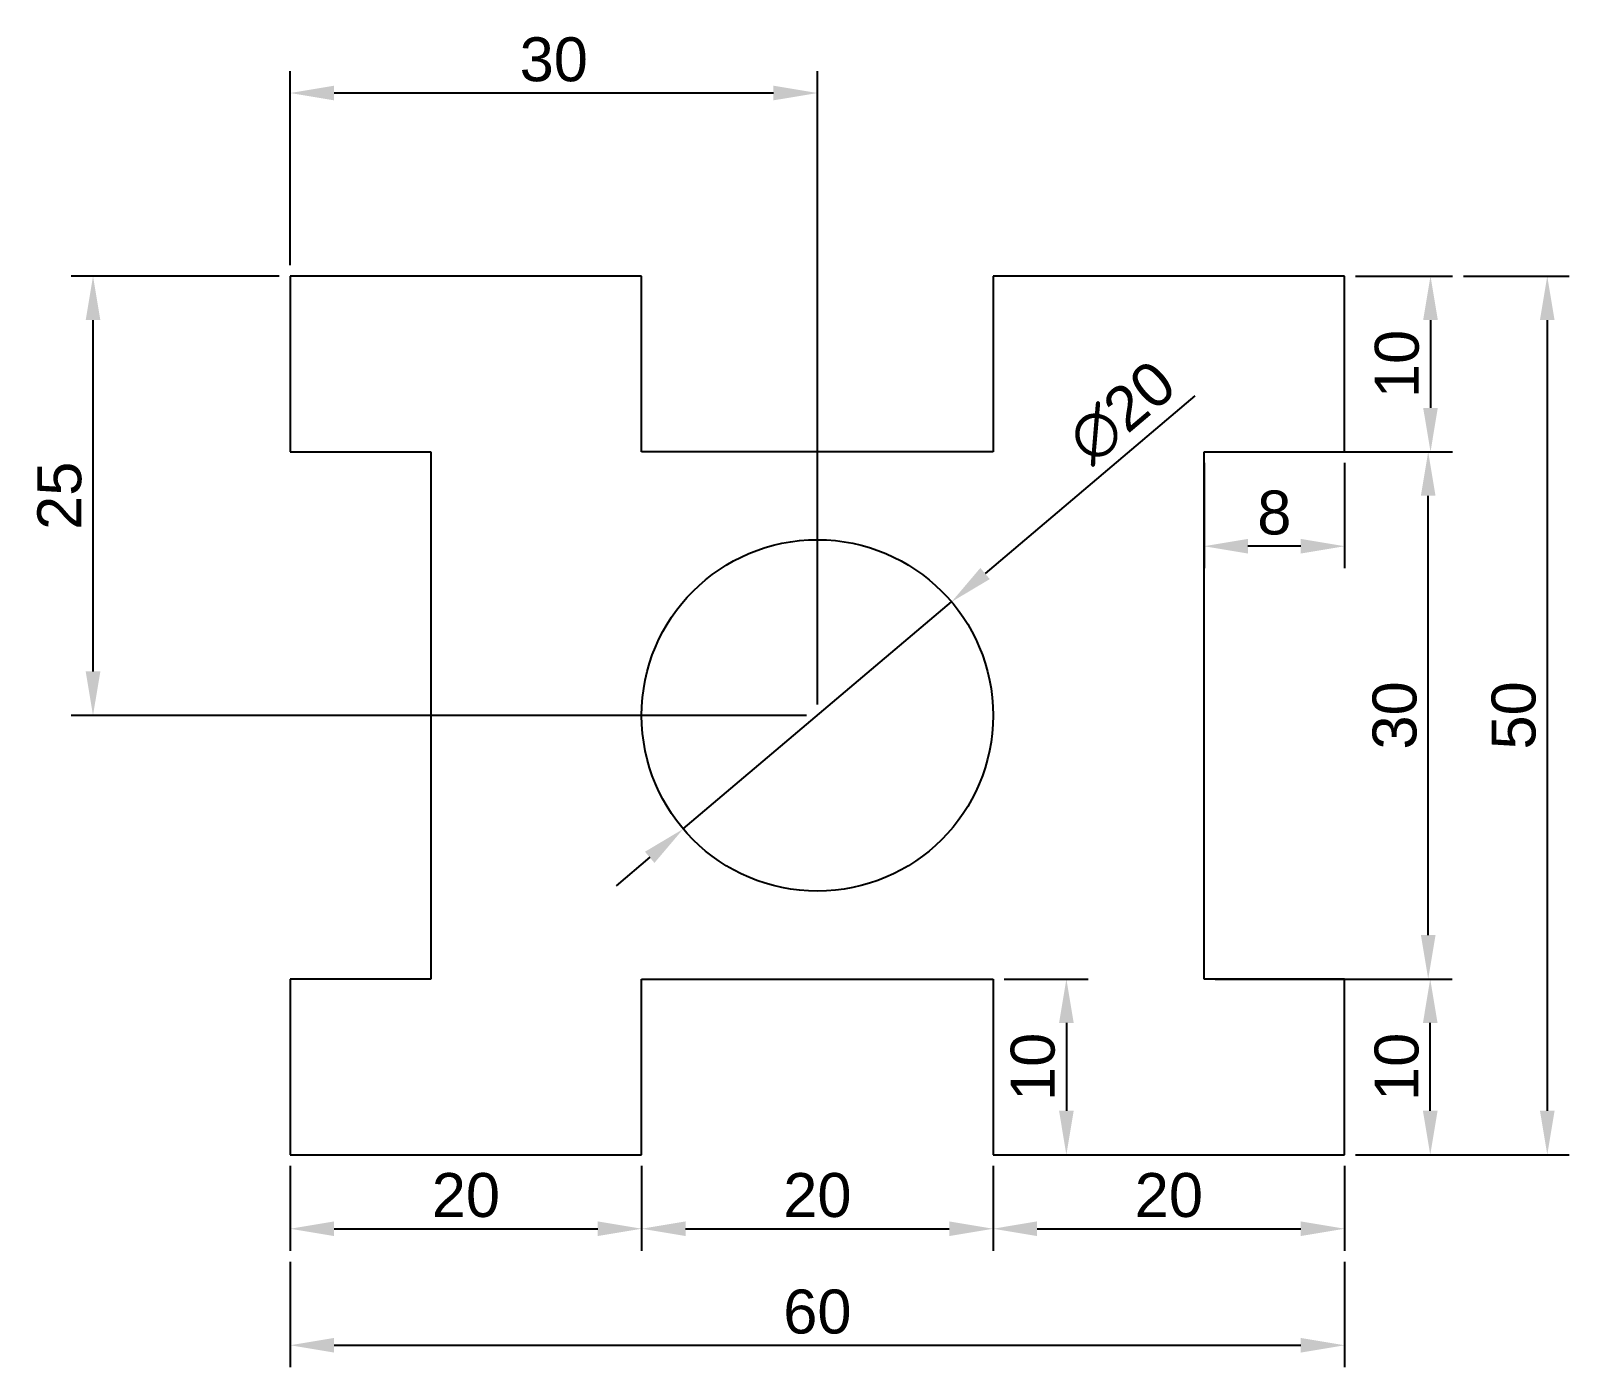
# Model space of a CAD drawing. Header units: millimetres. Extents: x 2469.9 to 2557.4, y 1494.6 to 1570.6.
import ezdxf

# ---------------------------------------------------------------- set-up
doc = ezdxf.new("R2010")
doc.units = ezdxf.units.MM
doc.styles.get("Standard").update_dxf_attribs({"font": 'arial.ttf'})
doc.dimstyles.new('ISO-25', dxfattribs={"dimtxt": 2.5, "dimasz": 2.5, "dimexe": 1.25, "dimexo": 0.625, "dimtad": 1, "dimtxsty": 'Standard', "dimcen": 2.5, "dimadec": 0, "dimazin": 0, "dimtfac": 1, "dimtmove": 0, "dimatfit": 3, "dimfxl": 1, "dimarcsym": 0})

# ---------------------------------------------------------------- blocks, each defined once
blk = doc.blocks.new('*D1')
at = {"color": 0, "lineweight": -2, "transparency": 16777216}
for p, q in [((2483.995, 1556.647), (2472.152, 1556.647)), ((2473.402, 1534.147), (2473.402, 1554.147)), ((2513.995, 1531.647), (2472.152, 1531.647))]:
    blk.add_line(p, q, dxfattribs=at)
at = {"color": 0, "transparency": 16777216}
for points in [[(2472.986, 1554.147), (2473.819, 1554.147), (2473.402, 1556.647)], [(2472.986, 1534.147), (2473.819, 1534.147), (2473.402, 1531.647)]]:
    blk.add_solid(points, dxfattribs=at)
at = {"layer": 'Defpoints', "color": 0, "transparency": 16777216}
for p in [(2473.402, 1556.647), (2484.62, 1556.647), (2514.62, 1531.647)]:
    blk.add_point(p, dxfattribs=at)
at = {"color": 0, "transparency": 16777216, "insert": (2471.501, 1544.147), "char_height": 2.5, "attachment_point": 5, "rotation": 90}
blk.add_mtext('25', dxfattribs=at)
blk = doc.blocks.new('*D2')
at = {"color": 0, "lineweight": -2, "transparency": 16777216}
for p, q in [((2484.62, 1557.272), (2484.62, 1568.315)), ((2514.62, 1532.272), (2514.62, 1568.315)), ((2512.12, 1567.065), (2487.12, 1567.065))]:
    blk.add_line(p, q, dxfattribs=at)
at = {"color": 0, "transparency": 16777216}
for points in [[(2487.12, 1567.482), (2487.12, 1566.649), (2484.62, 1567.065)], [(2512.12, 1567.482), (2512.12, 1566.649), (2514.62, 1567.065)]]:
    blk.add_solid(points, dxfattribs=at)
at = {"layer": 'Defpoints', "color": 0, "transparency": 16777216}
for p in [(2484.62, 1567.065), (2484.62, 1556.647), (2514.62, 1531.647)]:
    blk.add_point(p, dxfattribs=at)
at = {"color": 0, "transparency": 16777216, "insert": (2499.62, 1568.968), "char_height": 2.5, "attachment_point": 5}
blk.add_mtext('30', dxfattribs=at)
blk = doc.blocks.new('*D3')
at = {"color": 0, "lineweight": -2, "transparency": 16777216}
for p, q in [((2484.62, 1506.022), (2484.62, 1501.186)), ((2504.62, 1506.022), (2504.62, 1501.186)), ((2487.12, 1502.436), (2502.12, 1502.436))]:
    blk.add_line(p, q, dxfattribs=at)
at = {"color": 0, "transparency": 16777216}
for points in [[(2487.12, 1502.853), (2487.12, 1502.019), (2484.62, 1502.436)], [(2502.12, 1502.853), (2502.12, 1502.019), (2504.62, 1502.436)]]:
    blk.add_solid(points, dxfattribs=at)
at = {"layer": 'Defpoints', "color": 0, "transparency": 16777216}
for p in [(2484.62, 1506.647), (2504.62, 1506.647), (2504.62, 1502.436)]:
    blk.add_point(p, dxfattribs=at)
at = {"color": 0, "transparency": 16777216, "insert": (2494.62, 1504.338), "char_height": 2.5, "attachment_point": 5}
blk.add_mtext('20', dxfattribs=at)
blk = doc.blocks.new('*D4')
at = {"color": 0, "lineweight": -2, "transparency": 16777216}
for p, q in [((2504.62, 1506.022), (2504.62, 1501.186)), ((2524.62, 1506.022), (2524.62, 1501.186)), ((2507.12, 1502.436), (2522.12, 1502.436))]:
    blk.add_line(p, q, dxfattribs=at)
at = {"color": 0, "transparency": 16777216}
for points in [[(2507.12, 1502.853), (2507.12, 1502.019), (2504.62, 1502.436)], [(2522.12, 1502.853), (2522.12, 1502.019), (2524.62, 1502.436)]]:
    blk.add_solid(points, dxfattribs=at)
at = {"layer": 'Defpoints', "color": 0, "transparency": 16777216}
for p in [(2504.62, 1506.647), (2524.62, 1506.647), (2524.62, 1502.436)]:
    blk.add_point(p, dxfattribs=at)
at = {"color": 0, "transparency": 16777216, "insert": (2514.62, 1504.338), "char_height": 2.5, "attachment_point": 5}
blk.add_mtext('20', dxfattribs=at)
blk = doc.blocks.new('*D5')
at = {"color": 0, "lineweight": -2, "transparency": 16777216}
for p, q in [((2524.62, 1506.022), (2524.62, 1501.186)), ((2544.62, 1506.022), (2544.62, 1501.186)), ((2527.12, 1502.436), (2542.12, 1502.436))]:
    blk.add_line(p, q, dxfattribs=at)
at = {"color": 0, "transparency": 16777216}
for points in [[(2527.12, 1502.853), (2527.12, 1502.019), (2524.62, 1502.436)], [(2542.12, 1502.853), (2542.12, 1502.019), (2544.62, 1502.436)]]:
    blk.add_solid(points, dxfattribs=at)
at = {"layer": 'Defpoints', "color": 0, "transparency": 16777216}
for p in [(2524.62, 1506.647), (2544.62, 1506.647), (2544.62, 1502.436)]:
    blk.add_point(p, dxfattribs=at)
at = {"color": 0, "transparency": 16777216, "insert": (2534.62, 1504.338), "char_height": 2.5, "attachment_point": 5}
blk.add_mtext('20', dxfattribs=at)
blk = doc.blocks.new('*D6')
at = {"color": 0, "lineweight": -2, "transparency": 16777216}
for p, q in [((2545.245, 1516.647), (2550.742, 1516.647)), ((2549.492, 1509.147), (2549.492, 1514.147)), ((2545.245, 1506.647), (2550.742, 1506.647))]:
    blk.add_line(p, q, dxfattribs=at)
at = {"color": 0, "transparency": 16777216}
for points in [[(2549.076, 1514.147), (2549.909, 1514.147), (2549.492, 1516.647)], [(2549.076, 1509.147), (2549.909, 1509.147), (2549.492, 1506.647)]]:
    blk.add_solid(points, dxfattribs=at)
at = {"layer": 'Defpoints', "color": 0, "transparency": 16777216}
for p in [(2544.62, 1516.647), (2549.492, 1516.647), (2544.62, 1506.647)]:
    blk.add_point(p, dxfattribs=at)
at = {"color": 0, "transparency": 16777216, "insert": (2547.591, 1511.647), "char_height": 2.5, "attachment_point": 5, "rotation": 90}
blk.add_mtext('10', dxfattribs=at)
blk = doc.blocks.new('*D8')
at = {"color": 0, "lineweight": -2, "transparency": 16777216}
for p, q in [((2537.245, 1546.647), (2550.626, 1546.647)), ((2549.376, 1519.147), (2549.376, 1544.147)), ((2537.245, 1516.647), (2550.626, 1516.647))]:
    blk.add_line(p, q, dxfattribs=at)
at = {"color": 0, "transparency": 16777216}
for points in [[(2548.96, 1544.147), (2549.793, 1544.147), (2549.376, 1546.647)], [(2548.96, 1519.147), (2549.793, 1519.147), (2549.376, 1516.647)]]:
    blk.add_solid(points, dxfattribs=at)
at = {"layer": 'Defpoints', "color": 0, "transparency": 16777216}
for p in [(2536.62, 1546.647), (2549.376, 1546.647), (2536.62, 1516.647)]:
    blk.add_point(p, dxfattribs=at)
at = {"color": 0, "transparency": 16777216, "insert": (2547.474, 1531.647), "char_height": 2.5, "attachment_point": 5, "rotation": 90}
blk.add_mtext('30', dxfattribs=at)
blk = doc.blocks.new('*D9')
at = {"color": 0, "lineweight": -2, "transparency": 16777216}
for p, q in [((2545.245, 1556.647), (2550.757, 1556.647)), ((2549.507, 1554.147), (2549.507, 1549.147)), ((2545.245, 1546.647), (2550.757, 1546.647))]:
    blk.add_line(p, q, dxfattribs=at)
at = {"color": 0, "transparency": 16777216}
for points in [[(2549.09, 1554.147), (2549.923, 1554.147), (2549.507, 1556.647)], [(2549.09, 1549.147), (2549.923, 1549.147), (2549.507, 1546.647)]]:
    blk.add_solid(points, dxfattribs=at)
at = {"layer": 'Defpoints', "color": 0, "transparency": 16777216}
for p in [(2544.62, 1556.647), (2544.62, 1546.647), (2549.507, 1546.647)]:
    blk.add_point(p, dxfattribs=at)
at = {"color": 0, "transparency": 16777216, "insert": (2547.605, 1551.647), "char_height": 2.5, "attachment_point": 5, "rotation": 90}
blk.add_mtext('10', dxfattribs=at)
blk = doc.blocks.new('*D10')
at = {"color": 0, "lineweight": -2, "transparency": 16777216}
for p, q in [((2551.382, 1556.647), (2557.401, 1556.647)), ((2556.151, 1554.147), (2556.151, 1509.147)), ((2550.117, 1506.647), (2557.401, 1506.647))]:
    blk.add_line(p, q, dxfattribs=at)
at = {"color": 0, "transparency": 16777216}
for points in [[(2555.734, 1554.147), (2556.567, 1554.147), (2556.151, 1556.647)], [(2555.734, 1509.147), (2556.567, 1509.147), (2556.151, 1506.647)]]:
    blk.add_solid(points, dxfattribs=at)
at = {"layer": 'Defpoints', "color": 0, "transparency": 16777216}
for p in [(2550.757, 1556.647), (2549.492, 1506.647), (2556.151, 1506.647)]:
    blk.add_point(p, dxfattribs=at)
at = {"color": 0, "transparency": 16777216, "insert": (2554.249, 1531.647), "char_height": 2.5, "attachment_point": 5, "rotation": 90}
blk.add_mtext('50', dxfattribs=at)
blk = doc.blocks.new('*D12')
at = {"color": 0, "lineweight": -2, "transparency": 16777216}
for p, q in [((2536.101, 1549.827), (2524.161, 1539.722)), ((2506.987, 1525.186), (2522.253, 1538.107)), ((2505.079, 1523.571), (2503.17, 1521.956))]:
    blk.add_line(p, q, dxfattribs=at)
at = {"color": 0, "transparency": 16777216}
for points in [[(2523.892, 1540.04), (2524.43, 1539.404), (2522.253, 1538.107)], [(2504.809, 1523.889), (2505.348, 1523.253), (2506.987, 1525.186)]]:
    blk.add_solid(points, dxfattribs=at)
at = {"layer": 'Defpoints', "color": 0, "transparency": 16777216}
for p in [(2522.253, 1538.107), (2506.987, 1525.186)]:
    blk.add_point(p, dxfattribs=at)
at = {"color": 0, "transparency": 16777216, "insert": (2531.949, 1548.896), "char_height": 2.5, "attachment_point": 5, "rotation": 40.24326}
blk.add_mtext('∅20', dxfattribs=at)
blk = doc.blocks.new('*D13')
at = {"color": 0, "lineweight": -2, "transparency": 16777216}
for p, q in [((2536.62, 1546.022), (2536.62, 1540.025)), ((2544.62, 1546.022), (2544.62, 1540.025)), ((2542.12, 1541.275), (2539.12, 1541.275))]:
    blk.add_line(p, q, dxfattribs=at)
at = {"color": 0, "transparency": 16777216}
for points in [[(2539.12, 1541.692), (2539.12, 1540.859), (2536.62, 1541.275)], [(2542.12, 1541.692), (2542.12, 1540.859), (2544.62, 1541.275)]]:
    blk.add_solid(points, dxfattribs=at)
at = {"layer": 'Defpoints', "color": 0, "transparency": 16777216}
for p in [(2536.62, 1546.647), (2544.62, 1546.647), (2536.62, 1541.275)]:
    blk.add_point(p, dxfattribs=at)
at = {"color": 0, "transparency": 16777216, "insert": (2540.62, 1543.177), "char_height": 2.5, "attachment_point": 5}
blk.add_mtext('8', dxfattribs=at)
blk = doc.blocks.new('*D14')
at = {"color": 0, "lineweight": -2, "transparency": 16777216}
for p, q in [((2484.62, 1500.561), (2484.62, 1494.554)), ((2544.62, 1500.561), (2544.62, 1494.554)), ((2487.12, 1495.804), (2542.12, 1495.804))]:
    blk.add_line(p, q, dxfattribs=at)
at = {"color": 0, "transparency": 16777216}
for points in [[(2487.12, 1496.221), (2487.12, 1495.387), (2484.62, 1495.804)], [(2542.12, 1496.221), (2542.12, 1495.387), (2544.62, 1495.804)]]:
    blk.add_solid(points, dxfattribs=at)
at = {"layer": 'Defpoints', "color": 0, "transparency": 16777216}
for p in [(2484.62, 1501.186), (2544.62, 1501.186), (2544.62, 1495.804)]:
    blk.add_point(p, dxfattribs=at)
at = {"color": 0, "transparency": 16777216, "insert": (2514.62, 1497.706), "char_height": 2.5, "attachment_point": 5}
blk.add_mtext('60', dxfattribs=at)
blk = doc.blocks.new('*D15')
at = {"color": 0, "lineweight": -2, "transparency": 16777216}
for p, q in [((2525.245, 1516.647), (2530.037, 1516.647)), ((2528.787, 1514.147), (2528.787, 1509.147)), ((2525.245, 1506.647), (2530.037, 1506.647))]:
    blk.add_line(p, q, dxfattribs=at)
at = {"color": 0, "transparency": 16777216}
for points in [[(2528.371, 1514.147), (2529.204, 1514.147), (2528.787, 1516.647)], [(2528.371, 1509.147), (2529.204, 1509.147), (2528.787, 1506.647)]]:
    blk.add_solid(points, dxfattribs=at)
at = {"layer": 'Defpoints', "color": 0, "transparency": 16777216}
for p in [(2524.62, 1516.647), (2524.62, 1506.647), (2528.787, 1506.647)]:
    blk.add_point(p, dxfattribs=at)
at = {"color": 0, "transparency": 16777216, "insert": (2526.886, 1511.647), "char_height": 2.5, "attachment_point": 5, "rotation": 90}
blk.add_mtext('10', dxfattribs=at)

msp = doc.modelspace()

# ---------------------------------------------------------------- linework, layer by layer
for p, q in [((2504.62, 1556.647), (2484.62, 1556.647)), ((2484.62, 1556.647), (2484.62, 1546.647)), ((2504.62, 1546.647), (2504.62, 1556.647)), ((2544.62, 1556.647), (2524.62, 1556.647)), ((2524.62, 1556.647), (2524.62, 1546.647)), ((2544.62, 1546.647), (2544.62, 1556.647)), ((2484.62, 1546.647), (2492.62, 1546.647)), ((2492.62, 1546.647), (2492.62, 1516.647)), ((2524.62, 1546.647), (2504.62, 1546.647)), ((2536.62, 1516.647), (2536.62, 1546.647)), ((2536.62, 1546.647), (2544.62, 1546.647)), ((2492.62, 1516.647), (2484.62, 1516.647)), ((2484.62, 1516.647), (2484.62, 1506.647)), ((2504.62, 1506.647), (2504.62, 1516.647)), ((2504.62, 1516.647), (2524.62, 1516.647)), ((2524.62, 1516.647), (2524.62, 1506.647)), ((2544.62, 1516.647), (2536.62, 1516.647)), ((2544.62, 1506.647), (2544.62, 1516.647)), ((2484.62, 1506.647), (2504.62, 1506.647)), ((2524.62, 1506.647), (2544.62, 1506.647))]:
    msp.add_line(p, q)
msp.add_circle((2514.62, 1531.647), 10)

# ---------------------------------------------------------------- dimensions: what is measured, and where the dimension line sits
for base, p1, p2, picture, middle in [((2484.62, 1567.065), (2514.62, 1531.647), (2484.62, 1556.647), '*D2', (2499.62, 1568.968)), ((2504.62, 1502.436), (2484.62, 1506.647), (2504.62, 1506.647), '*D3', (2494.62, 1504.338)), ((2524.62, 1502.436), (2504.62, 1506.647), (2524.62, 1506.647), '*D4', (2514.62, 1504.338)), ((2544.62, 1502.436), (2524.62, 1506.647), (2544.62, 1506.647), '*D5', (2534.62, 1504.338)), ((2544.62, 1495.804), (2484.62, 1501.186), (2544.62, 1501.186), '*D14', (2514.62, 1497.706))]:
    dim = msp.add_linear_dim(base=base, p1=p1, p2=p2, dimstyle='ISO-25')
    dim.commit()
    dim.dimension.update_dxf_attribs({"geometry": picture, "text_midpoint": middle})
for base, p1, p2, picture, middle in [((2473.402, 1556.647), (2514.62, 1531.647), (2484.62, 1556.647), '*D1', (2471.501, 1544.147)), ((2549.507, 1546.647), (2544.62, 1556.647), (2544.62, 1546.647), '*D9', (2547.605, 1551.647)), ((2556.151, 1506.647), (2550.757, 1556.647), (2549.492, 1506.647), '*D10', (2554.249, 1531.647)), ((2528.787, 1506.647), (2524.62, 1516.647), (2524.62, 1506.647), '*D15', (2526.886, 1511.647)), ((2549.492, 1516.647), (2544.62, 1506.647), (2544.62, 1516.647), '*D6', (2547.591, 1511.647))]:
    dim = msp.add_linear_dim(base=base, p1=p1, p2=p2, angle=90, dimstyle='ISO-25')
    dim.commit()
    dim.dimension.update_dxf_attribs({"geometry": picture, "text_midpoint": middle})
dim = msp.add_diameter_dim_2p(p1=(2506.987, 1525.186), p2=(2522.253, 1538.107), dimstyle='ISO-25')
dim.commit()
dim.dimension.update_dxf_attribs({"geometry": '*D12', "text_midpoint": (2533.222, 1547.391), "dimtype": 163})
dim = msp.add_linear_dim(base=(2549.376, 1546.647), p1=(2536.62, 1516.647), p2=(2536.62, 1546.647), angle=90, dimstyle='ISO-25')
dim.commit()
dim.dimension.update_dxf_attribs({"geometry": '*D8', "text_midpoint": (2549.376, 1531.647), "dimtype": 160})
dim = msp.add_linear_dim(base=(2536.62, 1541.275), p1=(2544.62, 1546.647), p2=(2536.62, 1546.647), dimstyle='ISO-25')
dim.commit()
dim.dimension.update_dxf_attribs({"geometry": '*D13', "text_midpoint": (2540.62, 1541.275), "dimtype": 160})

doc.saveas('drawing.dxf')
